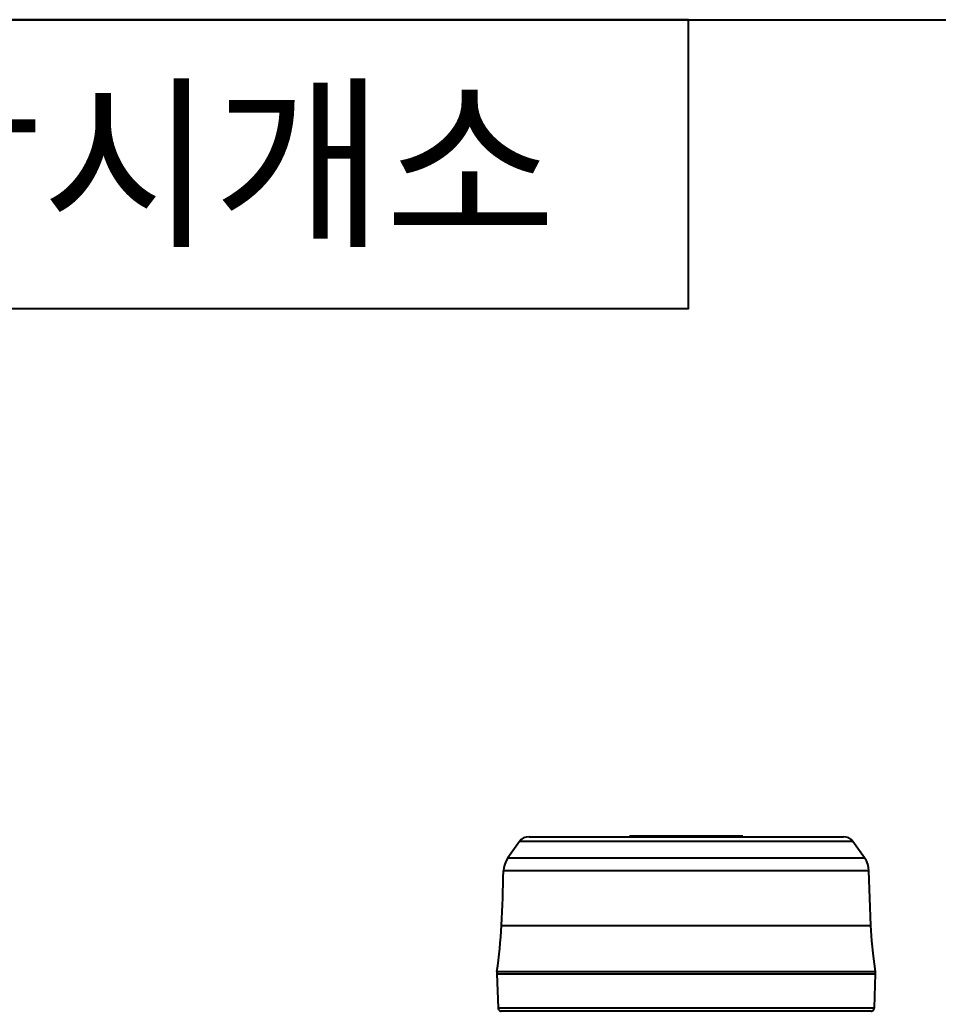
# Model space of a CAD drawing. Header units: millimetres. Extents: x 4 to 3929, y -454 to 587.
# Drawn here: x 885.1 to 952.3, y 375 to 447.6 of the extents above; entities that cross this region are included whole.
import ezdxf
from ezdxf.enums import TextEntityAlignment as Align

# ---------------------------------------------------------------- set-up
doc = ezdxf.new("R2010")
doc.units = ezdxf.units.MM
doc.header["$LTSCALE"] = 10
for name, color, linetype in [('CZ-CABL', 4, 'Continuous'), ('CZ-SYMB', 2, 'Continuous'), ('CZ-TABL-LIN1', 4, 'Continuous'), ('CZ-TEX1', 6, 'Continuous')]:
    doc.layers.add(name, color=color, linetype=linetype)
doc.styles.add('굴림체', font='GulimChe.ttf')

msp = doc.modelspace()

# ---------------------------------------------------------------- linework, layer by layer
at = {"layer": 'CZ-CABL'}
msp.add_lwpolyline([(934.015, 447.591), (820.327, 447.591), (820.327, 426.471), (934.015, 426.471)], close=True, dxfattribs=at)
at = {"layer": 'CZ-SYMB'}
for p, q in [((921.629, 387.448), (920.786, 386.267)), ((929.679, 387.81), (929.679, 387.845)), ((937.99, 387.845), (929.679, 387.845)), ((937.99, 387.81), (937.99, 387.845)), ((946.883, 386.267), (946.04, 387.448)), ((919.983, 377.769), (920.063, 375.289)), ((919.985, 377.942), (919.985, 377.769)), ((947.605, 375.289), (947.685, 377.769)), ((947.683, 377.769), (947.683, 377.942))]:
    msp.add_line(p, q, dxfattribs=at)
for points in [[(946.04, 387.448), (946.022, 387.448), (945.968, 387.448), (945.879, 387.448), (945.754, 387.448), (945.595, 387.448), (945.401, 387.448), (945.173, 387.448), (944.912, 387.448), (944.618, 387.448), (944.293, 387.448), (943.937, 387.448), (943.551, 387.448), (943.137, 387.448), (942.695, 387.448), (942.228, 387.448), (941.736, 387.448), (941.221, 387.448), (940.684, 387.448), (940.127, 387.448), (939.552, 387.448), (938.959, 387.448), (938.352, 387.448), (937.732, 387.448), (937.1, 387.448), (936.458, 387.448), (935.809, 387.448), (935.154, 387.448), (934.495, 387.448), (933.834, 387.448), (933.174, 387.448), (932.515, 387.448), (931.86, 387.448), (931.211, 387.448), (930.569, 387.448), (929.937, 387.448), (929.317, 387.448), (928.709, 387.448), (928.117, 387.448), (927.542, 387.448), (926.985, 387.448), (926.448, 387.448), (925.933, 387.448), (925.441, 387.448), (924.973, 387.448), (924.532, 387.448), (924.118, 387.448), (923.732, 387.448), (923.376, 387.448), (923.051, 387.448), (922.757, 387.448), (922.496, 387.448), (922.268, 387.448), (922.074, 387.448), (921.914, 387.448), (921.79, 387.448), (921.701, 387.448), (921.647, 387.448), (921.629, 387.448)], [(922.333, 387.81), (922.352, 387.81), (922.406, 387.81), (922.496, 387.81), (922.622, 387.81), (922.783, 387.81), (922.979, 387.81), (923.209, 387.81), (923.472, 387.81), (923.768, 387.81), (924.096, 387.81), (924.455, 387.81), (924.843, 387.81), (925.259, 387.81), (925.702, 387.81), (926.171, 387.81), (926.664, 387.81), (927.179, 387.81), (927.716, 387.81), (928.271, 387.81), (928.844, 387.81), (929.433, 387.81), (930.036, 387.81), (930.65, 387.81), (931.275, 387.81), (931.908, 387.81), (932.547, 387.81), (933.19, 387.81), (933.834, 387.81), (934.479, 387.81), (935.122, 387.81), (935.761, 387.81), (936.394, 387.81), (937.018, 387.81), (937.633, 387.81), (938.236, 387.81), (938.825, 387.81), (939.398, 387.81), (939.953, 387.81), (940.49, 387.81), (941.005, 387.81), (941.498, 387.81), (941.967, 387.81), (942.41, 387.81), (942.826, 387.81), (943.214, 387.81), (943.573, 387.81), (943.9, 387.81), (944.196, 387.81), (944.46, 387.81), (944.69, 387.81), (944.886, 387.81), (945.047, 387.81), (945.173, 387.81), (945.263, 387.81), (945.317, 387.81), (945.335, 387.81)], [(920.786, 386.268), (920.651, 386.044), (920.552, 385.808), (920.49, 385.56), (920.464, 385.3)], [(920.786, 386.268), (920.802, 386.268), (920.849, 386.268), (920.928, 386.268), (921.037, 386.268), (921.178, 386.268), (921.348, 386.268), (921.549, 386.268), (921.779, 386.268), (922.039, 386.268), (922.327, 386.268), (922.643, 386.268), (922.986, 386.268), (923.354, 386.268), (923.748, 386.268), (924.166, 386.268), (924.608, 386.268), (925.072, 386.268), (925.557, 386.268), (926.062, 386.268), (926.585, 386.268), (927.126, 386.268), (927.684, 386.268), (928.256, 386.268), (928.841, 386.268), (929.439, 386.268), (930.047, 386.268), (930.664, 386.268), (931.289, 386.268), (931.92, 386.268), (932.556, 386.268), (933.194, 386.268), (933.834, 386.268), (934.475, 386.268), (935.113, 386.268), (935.749, 386.268), (936.38, 386.268), (937.005, 386.268), (937.622, 386.268), (938.23, 386.268), (938.828, 386.268), (939.413, 386.268), (939.985, 386.268), (940.542, 386.268), (941.083, 386.268), (941.607, 386.268), (942.112, 386.268), (942.597, 386.268), (943.061, 386.268), (943.503, 386.268), (943.921, 386.268), (944.315, 386.268), (944.683, 386.268), (945.026, 386.268), (945.342, 386.268), (945.63, 386.268), (945.89, 386.268), (946.15, 386.268), (946.372, 386.268), (946.555, 386.268), (946.698, 386.268), (946.8, 386.268), (946.862, 386.268), (946.883, 386.268)], [(947.205, 385.3), (947.179, 385.56), (947.117, 385.808), (947.018, 386.044), (946.883, 386.268)], [(947.205, 385.3), (947.19, 385.3), (947.145, 385.3), (947.072, 385.3), (946.972, 385.3), (946.847, 385.3), (946.698, 385.3), (946.528, 385.3), (946.338, 385.3), (946.13, 385.3), (945.906, 385.3), (945.666, 385.3), (945.414, 385.3), (945.157, 385.3), (944.878, 385.3), (944.577, 385.3), (944.254, 385.3), (943.908, 385.3), (943.538, 385.3), (943.145, 385.3), (942.728, 385.3), (942.288, 385.3), (941.825, 385.3), (941.339, 385.3), (940.831, 385.3), (940.302, 385.3), (939.753, 385.3), (939.185, 385.3), (938.6, 385.3), (937.999, 385.3), (937.383, 385.3), (936.755, 385.3), (936.117, 385.3), (935.471, 385.3), (934.819, 385.3), (934.163, 385.3), (933.506, 385.3), (932.85, 385.3), (932.198, 385.3), (931.552, 385.3), (930.914, 385.3), (930.286, 385.3), (929.67, 385.3), (929.069, 385.3), (928.483, 385.3), (927.916, 385.3), (927.367, 385.3), (926.838, 385.3), (926.33, 385.3), (925.844, 385.3), (925.381, 385.3), (924.941, 385.3), (924.524, 385.3), (924.131, 385.3), (923.761, 385.3), (923.415, 385.3), (923.091, 385.3), (922.791, 385.3), (922.512, 385.3), (922.255, 385.3), (922.003, 385.3), (921.763, 385.3), (921.539, 385.3), (921.331, 385.3), (921.141, 385.3), (920.971, 385.3), (920.822, 385.3), (920.697, 385.3), (920.597, 385.3), (920.524, 385.3), (920.479, 385.3), (920.464, 385.3)], [(947.353, 381.318), (947.264, 383.309), (947.205, 385.301)], [(920.316, 381.318), (920.334, 381.318), (920.388, 381.318), (920.477, 381.318), (920.602, 381.318), (920.762, 381.318), (920.957, 381.318), (921.185, 381.318), (921.448, 381.318), (921.743, 381.318), (922.07, 381.318), (922.428, 381.318), (922.817, 381.318), (923.235, 381.318), (923.681, 381.318), (924.154, 381.318), (924.652, 381.318), (925.175, 381.318), (925.721, 381.318), (926.288, 381.318), (926.876, 381.318), (927.481, 381.318), (928.104, 381.318), (928.742, 381.318), (929.393, 381.318), (930.056, 381.318), (930.73, 381.318), (931.411, 381.318), (932.099, 381.318), (932.791, 381.318), (933.486, 381.318), (934.182, 381.318), (934.878, 381.318), (935.57, 381.318), (936.258, 381.318), (936.939, 381.318), (937.612, 381.318), (938.276, 381.318), (938.927, 381.318), (939.565, 381.318), (940.188, 381.318), (940.793, 381.318), (941.381, 381.318), (941.948, 381.318), (942.494, 381.318), (943.017, 381.318), (943.515, 381.318), (943.988, 381.318), (944.434, 381.318), (944.852, 381.318), (945.241, 381.318), (945.599, 381.318), (945.926, 381.318), (946.221, 381.318), (946.483, 381.318), (946.712, 381.318), (946.907, 381.318), (947.067, 381.318), (947.192, 381.318), (947.281, 381.318), (947.335, 381.318), (947.353, 381.318)], [(947.683, 377.942), (947.537, 379.063), (947.427, 380.189), (947.353, 381.318)], [(919.983, 377.769), (920.001, 377.769), (920.054, 377.769), (920.143, 377.769), (920.267, 377.769), (920.425, 377.769), (920.618, 377.769), (920.845, 377.769), (921.106, 377.769), (921.399, 377.769), (921.723, 377.769), (922.079, 377.769), (922.466, 377.769), (922.881, 377.769), (923.324, 377.769), (923.795, 377.769), (924.291, 377.769), (924.812, 377.769), (925.356, 377.769), (925.921, 377.769), (926.507, 377.769), (927.112, 377.769), (927.734, 377.769), (928.372, 377.769), (929.024, 377.769), (929.688, 377.769), (930.362, 377.769), (931.046, 377.769), (931.737, 377.769), (932.433, 377.769), (933.133, 377.769), (933.834, 377.769)], [(919.985, 377.942), (920.003, 377.942), (920.057, 377.942), (920.145, 377.942), (920.269, 377.942), (920.428, 377.942), (920.621, 377.942), (920.848, 377.942), (921.108, 377.942), (921.401, 377.942), (921.726, 377.942), (922.082, 377.942), (922.468, 377.942), (922.883, 377.942), (923.326, 377.942), (923.797, 377.942), (924.293, 377.942), (924.814, 377.942), (925.357, 377.942), (925.923, 377.942), (926.509, 377.942), (927.113, 377.942), (927.735, 377.942), (928.373, 377.942), (929.025, 377.942), (929.689, 377.942), (930.363, 377.942), (931.047, 377.942), (931.737, 377.942), (932.433, 377.942), (933.133, 377.942), (933.834, 377.942), (934.536, 377.942), (935.235, 377.942), (935.932, 377.942), (936.622, 377.942), (937.306, 377.942), (937.98, 377.942), (938.644, 377.942), (939.296, 377.942), (939.933, 377.942), (940.555, 377.942), (941.16, 377.942), (941.746, 377.942), (942.311, 377.942), (942.855, 377.942), (943.376, 377.942), (943.872, 377.942), (944.342, 377.942), (944.786, 377.942), (945.201, 377.942), (945.587, 377.942), (945.943, 377.942), (946.268, 377.942), (946.561, 377.942), (946.821, 377.942), (947.048, 377.942), (947.241, 377.942), (947.4, 377.942), (947.524, 377.942), (947.612, 377.942), (947.666, 377.942), (947.683, 377.942)], [(933.834, 377.769), (934.536, 377.769), (935.236, 377.769), (935.932, 377.769), (936.622, 377.769), (937.306, 377.769), (937.981, 377.769), (938.645, 377.769), (939.296, 377.769), (939.934, 377.769), (940.556, 377.769), (941.161, 377.769), (941.747, 377.769), (942.312, 377.769), (942.856, 377.769), (943.377, 377.769), (943.873, 377.769), (944.343, 377.769), (944.787, 377.769), (945.202, 377.769), (945.588, 377.769), (945.945, 377.769), (946.269, 377.769), (946.563, 377.769), (946.823, 377.769), (947.05, 377.769), (947.243, 377.769), (947.402, 377.769), (947.525, 377.769), (947.614, 377.769), (947.668, 377.769), (947.685, 377.769)], [(920.063, 375.29), (920.069, 375.244), (920.082, 375.201), (920.104, 375.158), (920.135, 375.119), (920.172, 375.087), (920.214, 375.063), (920.256, 375.047), (920.302, 375.039)], [(920.063, 375.29), (920.08, 375.29), (920.13, 375.29), (920.213, 375.29), (920.329, 375.29), (920.477, 375.29), (920.657, 375.29), (920.869, 375.29), (921.112, 375.29), (921.386, 375.29), (921.69, 375.29), (922.023, 375.29), (922.385, 375.29), (922.774, 375.29), (923.19, 375.29), (923.631, 375.29), (924.097, 375.29), (924.586, 375.29), (925.098, 375.29), (925.631, 375.29), (926.184, 375.29), (926.755, 375.29), (927.343, 375.29), (927.947, 375.29), (928.564, 375.29), (929.195, 375.29), (929.837, 375.29), (930.488, 375.29), (931.148, 375.29), (931.814, 375.29), (932.485, 375.29), (933.159, 375.29), (933.834, 375.29)], [(933.834, 375.29), (934.51, 375.29), (935.184, 375.29), (935.855, 375.29), (936.521, 375.29), (937.18, 375.29), (937.832, 375.29), (938.474, 375.29), (939.104, 375.29), (939.722, 375.29), (940.326, 375.29), (940.914, 375.29), (941.485, 375.29), (942.037, 375.29), (942.57, 375.29), (943.082, 375.29), (943.572, 375.29), (944.038, 375.29), (944.479, 375.29), (944.895, 375.29), (945.284, 375.29), (945.646, 375.29), (945.979, 375.29), (946.283, 375.29), (946.557, 375.29), (946.8, 375.29), (947.012, 375.29), (947.192, 375.29), (947.34, 375.29), (947.456, 375.29), (947.539, 375.29), (947.589, 375.29), (947.605, 375.29)], [(947.367, 375.039), (947.413, 375.047), (947.455, 375.063), (947.497, 375.087), (947.534, 375.119), (947.564, 375.158), (947.587, 375.201), (947.6, 375.244), (947.605, 375.29)], [(933.834, 375.039), (933.339, 375.039), (932.834, 375.039), (932.321, 375.039), (931.799, 375.039), (931.271, 375.039), (930.737, 375.039), (930.199, 375.039), (929.658, 375.039), (929.116, 375.039), (928.574, 375.039), (928.034, 375.039), (927.498, 375.039), (926.968, 375.039), (926.445, 375.039), (925.932, 375.039), (925.431, 375.039), (924.944, 375.039), (924.473, 375.039), (924.02, 375.039), (923.586, 375.039), (923.174, 375.039), (922.785, 375.039), (922.421, 375.039), (922.083, 375.039), (921.773, 375.039), (921.491, 375.039), (921.239, 375.039), (921.016, 375.039), (920.824, 375.039), (920.662, 375.039), (920.53, 375.039), (920.429, 375.039), (920.358, 375.039), (920.315, 375.039), (920.302, 375.039)], [(947.367, 375.039), (947.353, 375.039), (947.311, 375.039), (947.24, 375.039), (947.138, 375.039), (947.007, 375.039), (946.845, 375.039), (946.653, 375.039), (946.43, 375.039), (946.177, 375.039), (945.895, 375.039), (945.585, 375.039), (945.247, 375.039), (944.883, 375.039), (944.494, 375.039), (944.082, 375.039), (943.649, 375.039), (943.195, 375.039), (942.724, 375.039), (942.237, 375.039), (941.736, 375.039), (941.223, 375.039), (940.701, 375.039), (940.17, 375.039), (939.634, 375.039), (939.094, 375.039), (938.552, 375.039), (938.01, 375.039), (937.469, 375.039), (936.931, 375.039), (936.398, 375.039), (935.869, 375.039), (935.348, 375.039), (934.834, 375.039), (934.33, 375.039), (933.834, 375.039)]]:
    msp.add_lwpolyline(points, dxfattribs=at)
for points in [[(922.333, 387.81), (922.054, 387.81), (921.791, 387.675), (921.629, 387.448)], [(946.04, 387.448), (945.877, 387.675), (945.615, 387.81), (945.335, 387.81)], [(920.316, 381.318), (920.385, 382.645), (920.434, 383.972), (920.464, 385.301)], [(919.985, 377.942), (920.15, 379.061), (920.26, 380.188), (920.316, 381.318)]]:
    msp.add_open_spline(points, degree=3, dxfattribs=at)
at = {"layer": 'CZ-TABL-LIN1', "flags": 128}
msp.add_lwpolyline([(820.327, 184.411), (820.327, 447.591), (1029.148, 447.591), (1029.148, 184.411)], close=True, dxfattribs=at)

# ---------------------------------------------------------------- texts
at = {"layer": 'CZ-TEX1', "style": '굴림체'}
msp.add_text('역구내 감시개소', height=10, dxfattribs=at).set_placement((877.171, 437.031), align=Align.MIDDLE_CENTER)

doc.saveas('drawing.dxf')
